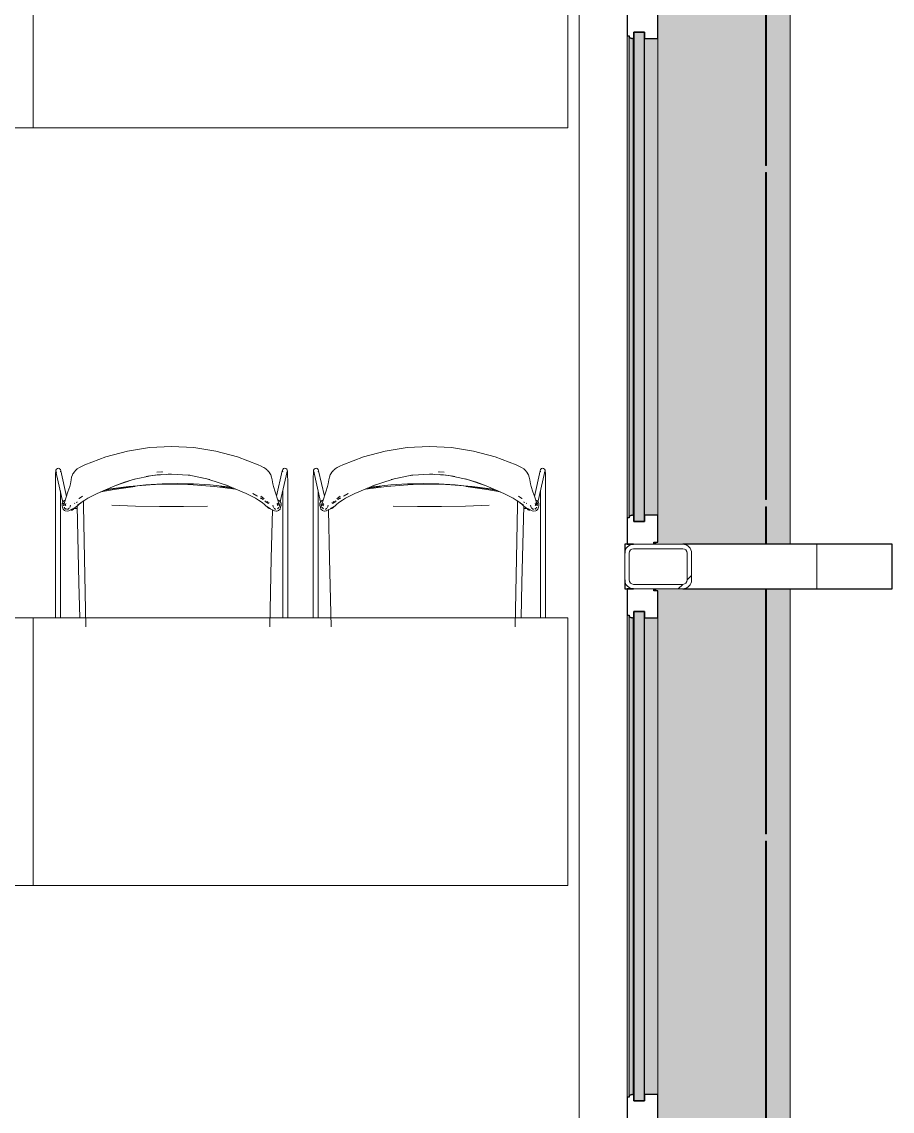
# Model space of a CAD drawing. Header units: millimetres. Extents: x 155920 to 295199, y -4084 to 97293.
# Drawn here: x 229488 to 231441, y 17443 to 19888 of the extents above; entities that cross this region are included whole.
import ezdxf

# ---------------------------------------------------------------- set-up
doc = ezdxf.new("R2010")
doc.units = ezdxf.units.MM
doc.header["$MEASUREMENT"] = 0
for name, color, linetype, lineweight in [('A-GLAZ', 7, 'CONTINUOUS', 9), ('A-GLAZ-CWMG', 7, 'CONTINUOUS', 9), ('G-IMPT', 8, 'CONTINUOUS', 9), ('I-FURN', 8, 'CONTINUOUS', 9), ('I-WALL', 7, 'CONTINUOUS', 9), ('S-COLS', 52, 'CONTINUOUS', 9)]:
    doc.layers.add(name, color=color, linetype=linetype, lineweight=lineweight)

msp = doc.modelspace()

# ---------------------------------------------------------------- hatches: boundary and pattern name
at = {"layer": 'A-GLAZ'}
h = msp.add_hatch(color=256, dxfattribs=at)
h.paths.add_polyline_path([(231174.8, 17315.3), (231211.8, 17315.3), (231211.8, 18615.3), (230910.2, 18615.3), (230910.2, 18611), (230914.8, 18611), (230914.8, 17419.6), (230910.2, 17419.6), (230910.2, 17415.3), (231174.8, 17415.3)], flags=0)
h.paths.add_polyline_path([(231211.8, 18715.3), (231211.8, 19915.3), (230910.2, 19915.3), (230910.2, 19911), (230914.8, 19911), (230914.8, 18719.6), (230910.2, 18719.6), (230910.2, 18715.3), (230985, 18715.3)], flags=0)
h.paths.add_polyline_path([(230985, 20015.3), (231211.8, 20015.3), (231211.8, 21249.3), (230914.8, 21249.3), (230914.8, 20015.3), (230977.9, 20015.3)], flags=0)
h.paths.add_polyline_path([(231211.8, 21349.3), (231211.8, 24049.3), (231174.8, 24049.3), (231174.8, 23949.3), (230910.2, 23949.3), (230910.2, 23945), (230914.8, 23945), (230914.8, 22653.6), (230910.2, 22653.6), (230910.2, 22645), (230914.8, 22645), (230914.8, 21353.6), (230910.2, 21353.6), (230910.2, 21349.3), (230985, 21349.3)], flags=0)
h = msp.add_hatch(color=256, dxfattribs=at)
h.paths.add_polyline_path([(230910.2, 17415.3), (230910.2, 17419.6), (230908.1, 17419.6), (230908.1, 17415.3)], flags=0)
h.paths.add_polyline_path([(230908.1, 18611), (230910.2, 18611), (230910.2, 18615.3), (230908.1, 18615.3)], flags=0)
h.paths.add_polyline_path([(230908.1, 18715.3), (230910.2, 18715.3), (230910.2, 18719.6), (230908.1, 18719.6)], flags=0)
h.paths.add_polyline_path([(230910.2, 19911), (230910.2, 19915.3), (230908.1, 19915.3), (230908.1, 19911)], flags=0)
h.paths.add_polyline_path([(230910.2, 21349.3), (230910.2, 21353.6), (230908.1, 21353.6), (230908.1, 21349.3)], flags=0)
h.paths.add_polyline_path([(230910.2, 22645), (230909.7, 22653.6), (230908.1, 22653.6), (230908.1, 22645), (230909.7, 22645)], flags=0)
h.paths.add_polyline_path([(230908.1, 23945), (230910.2, 23945), (230910.2, 23949.3), (230908.1, 23949.3)], flags=0)
for points in [[(230846, 18774.5), (230851, 18774.5), (230851, 19856.1), (230846, 19856.1), (230846, 18776.1)], [(230851, 18776.1), (230853.3, 18779.4), (230855.9, 18780.7), (230855.9, 19850.3), (230852.2, 19852.1), (230851, 19852.3), (230851, 18778.3)], [(230855.9, 18780.3), (230859.8, 18781.8), (230859.8, 19848.9), (230855.9, 19850.1), (230855.9, 18780.5)], [(230884.9, 18766.5), (230884.9, 19864.1), (230861, 19864.1), (230861, 18766.5)], [(230914.8, 18780.5), (230914.8, 19850.1), (230884.9, 19850.1), (230884.9, 18780.5), (230896.1, 18780.5)], [(230846, 17474.5), (230851, 17474.5), (230851, 18556.1), (230846, 18556.1), (230846, 17476.1)], [(230884.9, 17466.5), (230884.9, 18564.1), (230861, 18564.1), (230861, 17466.5)], [(230851, 17476.1), (230853.3, 17479.4), (230855.9, 17480.7), (230855.9, 18550.3), (230852.2, 18552.1), (230851, 18552.3), (230851, 17478.3)], [(230855.9, 17480.3), (230859.8, 17481.8), (230859.8, 18548.9), (230855.9, 18550.1), (230855.9, 17480.5)], [(230914.8, 17480.5), (230914.8, 18550.1), (230884.9, 18550.1), (230884.9, 17480.5), (230896.1, 17480.5)]]:
    msp.add_hatch(color=256, dxfattribs=at).paths.add_polyline_path(points, flags=0)

# ---------------------------------------------------------------- linework, layer by layer
at = {"layer": 'A-GLAZ', "lineweight": 30}
for p, q in [((230846, 19915.3), (230846, 19856.1)), ((230914.8, 19850.1), (230914.8, 19911)), ((230846, 19856.1), (230851, 19856.1)), ((230851, 19856.1), (230851, 19854.6)), ((230884.9, 19864.1), (230861, 19864.1)), ((230861, 19864.1), (230861, 18766.5)), ((230861, 19848.9), (230861, 19864.1)), ((230861, 19864.1), (230884.9, 19864.1)), ((230884.9, 18766.5), (230884.9, 19864.1)), ((230884.9, 19864.1), (230884.9, 19850.1)), ((230884.9, 19850.1), (230914.8, 19850.1)), ((230859.8, 19848.9), (230861, 19848.9)), ((230851, 18774.5), (230846, 18774.5)), ((230846, 18774.5), (230846, 18715.3)), ((230851, 18776.1), (230851, 18774.5)), ((230861, 18781.8), (230859.8, 18781.8)), ((230861, 18766.5), (230861, 18781.8)), ((230914.8, 18780.5), (230884.9, 18780.5)), ((230884.9, 18780.5), (230884.9, 18766.5)), ((230914.8, 18719.6), (230914.8, 18780.5)), ((230861, 18766.5), (230884.9, 18766.5)), ((230884.9, 18766.5), (230861, 18766.5)), ((230860.8, 18715.3), (230840.8, 18715.3)), ((230840.8, 18715.3), (230840.8, 18695.3)), ((230846, 18715.3), (230860.8, 18715.3)), ((230905.9, 18715.3), (230905.9, 18719.6)), ((230905.9, 18719.6), (230914.8, 18719.6)), ((231440.8, 18715.3), (230970.8, 18715.3)), ((231440.8, 18615.3), (231440.8, 18715.3)), ((230840.8, 18635.3), (230840.8, 18615.3)), ((230840.8, 18615.3), (230860.8, 18615.3)), ((230860.8, 18615.3), (230846, 18615.3)), ((230846, 18615.3), (230846, 18556.1)), ((230905.9, 18611), (230905.9, 18615.3)), ((230914.8, 18611), (230905.9, 18611)), ((230914.8, 18550.1), (230914.8, 18611)), ((230970.8, 18615.3), (231440.8, 18615.3)), ((230846, 18556.1), (230851, 18556.1)), ((230851, 18556.1), (230851, 18554.6)), ((230884.9, 18564.1), (230861, 18564.1)), ((230861, 18564.1), (230861, 17466.5)), ((230861, 18548.9), (230861, 18564.1)), ((230861, 18564.1), (230884.9, 18564.1)), ((230884.9, 17466.5), (230884.9, 18564.1)), ((230884.9, 18564.1), (230884.9, 18550.1)), ((230859.8, 18548.9), (230861, 18548.9)), ((230884.9, 18550.1), (230914.8, 18550.1)), ((230861, 17481.8), (230859.8, 17481.8)), ((230861, 17466.5), (230861, 17481.8)), ((230914.8, 17480.5), (230884.9, 17480.5)), ((230884.9, 17480.5), (230884.9, 17466.5)), ((230914.8, 17419.6), (230914.8, 17480.5)), ((230851, 17474.5), (230846, 17474.5)), ((230846, 17474.5), (230846, 17415.3)), ((230851, 17476.1), (230851, 17474.5)), ((230861, 17466.5), (230884.9, 17466.5)), ((230884.9, 17466.5), (230861, 17466.5))]:
    msp.add_line(p, q, dxfattribs=at)
at = {"layer": 'A-GLAZ'}
for p, q in [((231211.8, 18715.3), (231211.8, 19915.3)), ((230846, 19856.1), (230846, 18774.5)), ((230851, 19854.6), (230851, 19856.1)), ((230851, 18776.1), (230851, 19854.6)), ((230914.8, 18780.5), (230914.8, 19850.1)), ((230859.8, 18781.8), (230859.8, 19848.9)), ((230851, 18774.5), (230851, 18776.1)), ((230908.1, 18715.3), (230908.1, 18719.6)), ((230910.2, 18715.3), (230910.2, 18719.6)), ((230908.1, 18611), (230908.1, 18615.3)), ((230910.2, 18611), (230910.2, 18615.3)), ((231211.8, 17315.3), (231211.8, 18615.3)), ((230846, 18556.1), (230846, 17474.5)), ((230851, 18554.6), (230851, 18556.1)), ((230851, 17476.1), (230851, 18554.6)), ((230859.8, 17481.8), (230859.8, 18548.9)), ((230914.8, 17480.5), (230914.8, 18550.1)), ((230851, 17474.5), (230851, 17476.1))]:
    msp.add_line(p, q, dxfattribs=at)
at = {"layer": 'A-GLAZ', "linetype": 'Continuous'}
msp.add_line((231271.8, 18615.3), (231271.8, 18715.3), dxfattribs=at)
at = {"layer": 'A-GLAZ', "lineweight": 30}
for centre, radius, start, end in [((230856.2, 19855.7), 5.36, 191.9524, 266.5739), ((230855.4, 19843), 7.4, 53.4261, 86.5739), ((230856.2, 18775), 5.36, 93.4261, 168.0476), ((230855.4, 18787.7), 7.4, 273.4261, 306.5739), ((230856.2, 18555.7), 5.36, 191.9524, 266.5739), ((230855.4, 18543), 7.4, 53.4261, 86.5739), ((230856.2, 17475), 5.36, 93.4261, 168.0476), ((230855.4, 17487.7), 7.4, 273.4261, 306.5739)]:
    msp.add_arc(centre, radius, start, end, dxfattribs=at)
at = {"layer": 'A-GLAZ'}
for points, knots in [([(230851, 19854.6), (230851.1, 19854.1), (230851.3, 19853.5), (230851.8, 19852.7), (230852.1, 19852.3), (230852.2, 19852.1)], [0, 0, 0, 0, 0.2, 0.3, 0.4, 0.4, 0.4, 0.4]), ([(230853.3, 19851.2), (230853.5, 19851.1), (230853.9, 19850.8), (230854.7, 19850.5), (230855.4, 19850.4), (230855.9, 19850.3)], [0.6, 0.6, 0.6, 0.6, 0.7, 0.8, 1, 1, 1, 1]), ([(230852.2, 18778.5), (230852.1, 18778.4), (230851.8, 18778), (230851.3, 18777.2), (230851.1, 18776.5), (230851, 18776.1)], [-0.4, -0.4, -0.4, -0.4, -0.3, -0.2, 0, 0, 0, 0]), ([(230855.9, 18780.3), (230855.4, 18780.3), (230854.7, 18780.2), (230853.9, 18779.8), (230853.5, 18779.6), (230853.3, 18779.4)], [-1, -1, -1, -1, -0.8, -0.7, -0.6, -0.6, -0.6, -0.6]), ([(230851, 18554.6), (230851.1, 18554.1), (230851.3, 18553.5), (230851.8, 18552.7), (230852.1, 18552.3), (230852.2, 18552.1)], [0, 0, 0, 0, 0.2, 0.3, 0.4, 0.4, 0.4, 0.4]), ([(230853.3, 18551.2), (230853.5, 18551.1), (230853.9, 18550.8), (230854.7, 18550.5), (230855.4, 18550.4), (230855.9, 18550.3)], [0.6, 0.6, 0.6, 0.6, 0.7, 0.8, 1, 1, 1, 1]), ([(230852.2, 17478.5), (230852.1, 17478.4), (230851.8, 17478), (230851.3, 17477.2), (230851.1, 17476.5), (230851, 17476.1)], [-0.4, -0.4, -0.4, -0.4, -0.3, -0.2, 0, 0, 0, 0]), ([(230855.9, 17480.3), (230855.4, 17480.3), (230854.7, 17480.2), (230853.9, 17479.8), (230853.5, 17479.6), (230853.3, 17479.4)], [-1, -1, -1, -1, -0.8, -0.7, -0.6, -0.6, -0.6, -0.6])]:
    msp.add_open_spline(points, degree=3, knots=knots, dxfattribs=at)
for points in [[(230858.6, 19849.6), (230859.1, 19849.4), (230859.5, 19849.2), (230859.8, 19848.9)], [(230859.8, 18781.8), (230859.5, 18781.5), (230859.1, 18781.2), (230858.6, 18781)], [(230858.6, 18549.6), (230859.1, 18549.4), (230859.5, 18549.2), (230859.8, 18548.9)], [(230859.8, 17481.8), (230859.5, 17481.5), (230859.1, 17481.2), (230858.6, 17481)]]:
    msp.add_open_spline(points, degree=3, dxfattribs=at)
at = {"layer": 'A-GLAZ-CWMG'}
for p, q in [((231156.8, 19565.3), (231156.8, 19915.3)), ((231158.8, 19915.3), (231158.8, 19565.3)), ((231158.8, 19565.3), (231156.8, 19565.3)), ((231156.8, 19549.3), (231158.8, 19549.3)), ((231156.8, 19182.3), (231156.8, 19549.3)), ((231158.8, 19549.3), (231158.8, 19182.3)), ((231156.8, 18815.3), (231156.8, 19182.3)), ((231158.8, 19182.3), (231158.8, 18815.3)), ((231158.8, 18815.3), (231156.8, 18815.3)), ((231156.8, 18799.3), (231158.8, 18799.3)), ((231156.8, 18715.3), (231156.8, 18799.3)), ((231158.8, 18799.3), (231158.8, 18715.3)), ((231156.8, 18432.3), (231156.8, 18615.3)), ((231158.8, 18615.3), (231158.8, 18432.3)), ((231156.8, 18065.3), (231156.8, 18432.3)), ((231158.8, 18432.3), (231158.8, 18065.3)), ((231158.8, 18065.3), (231156.8, 18065.3)), ((231156.8, 18049.3), (231158.8, 18049.3)), ((231156.8, 17682.3), (231156.8, 18049.3)), ((231158.8, 18049.3), (231158.8, 17682.3)), ((231156.8, 17415.3), (231156.8, 17682.3)), ((231158.8, 17682.3), (231158.8, 17415.3))]:
    msp.add_line(p, q, dxfattribs=at)
at = {"layer": 'G-IMPT'}
for p, q in [((229724.9, 18924.3), (229676.4, 18911.3)), ((229724.9, 18924.3), (229774.3, 18932.3)), ((229824.2, 18934.9), (229774.3, 18932.3)), ((229824.2, 18934.9), (229874.1, 18932.3)), ((229923.5, 18924.3), (229874.1, 18932.3)), ((229971.9, 18911.3), (229923.5, 18924.3)), ((230254.8, 18911.3), (230303.2, 18924.3)), ((230303.2, 18924.3), (230352.6, 18932.3)), ((230402.5, 18934.9), (230352.6, 18932.3)), ((230402.5, 18934.9), (230452.4, 18932.3)), ((230501.8, 18924.3), (230452.4, 18932.3)), ((230501.8, 18924.3), (230550.2, 18911.3)), ((229676.4, 18911.3), (229629.6, 18893.6)), ((229971.9, 18911.3), (230018.6, 18893.7)), ((230254.8, 18911.3), (230208, 18893.7)), ((230550.2, 18911.3), (230597.1, 18893.6)), ((229563.8, 18866.6), (229564, 18873.8)), ((229564, 18873.8), (229564.2, 18879)), ((229564.2, 18879), (229564.6, 18881.4)), ((229564.6, 18881.4), (229565.8, 18883.8)), ((229581.3, 18805.8), (229564.8, 18878.7)), ((229564.8, 18878.7), (229565.9, 18876.6)), ((229565.7, 18876.8), (229565.9, 18876.6)), ((229565.8, 18883.8), (229567.9, 18885.3)), ((229570.6, 18885.6), (229567.9, 18885.3)), ((229570.6, 18885.6), (229572.7, 18884.9)), ((229573, 18884.6), (229572.7, 18884.9)), ((229573, 18884.6), (229574.9, 18882.8)), ((229574.9, 18882.8), (229574.6, 18883.1)), ((229575.7, 18880.3), (229574.9, 18882.8)), ((229575, 18878), (229575.4, 18880.5)), ((229575.1, 18878.2), (229575.4, 18880.5)), ((229575.7, 18880.3), (229588.6, 18822.7)), ((229601.8, 18870.8), (229603, 18873.1)), ((229604.5, 18875.7), (229603, 18873.1)), ((229604.7, 18876.1), (229604.5, 18875.7)), ((229604.7, 18876.1), (229606.3, 18878)), ((229606.3, 18878), (229608.5, 18880.5)), ((229608.5, 18880.5), (229610.3, 18882.3)), ((229612.4, 18884.1), (229610.3, 18882.3)), ((229617.3, 18887.4), (229612.4, 18884.1)), ((229617.3, 18887.4), (229617.6, 18887.6)), ((229623.2, 18890.8), (229617.6, 18887.6)), ((229629.6, 18893.6), (229623.2, 18890.8)), ((229780.8, 18869.7), (229802.4, 18872.1)), ((229824.2, 18872.7), (229787.2, 18870.4)), ((229791.1, 18876.9), (229804.7, 18877.6)), ((229801.3, 18877.5), (229791.1, 18876.9)), ((229802.4, 18872.1), (229792.1, 18871)), ((229824.2, 18872.7), (229816.7, 18872.6)), ((229824.2, 18872.7), (229816.7, 18872.6)), ((229861.1, 18870.3), (229824.2, 18872.7)), ((230018.6, 18893.7), (230025.1, 18890.8)), ((230030.7, 18887.6), (230025.1, 18890.8)), ((230030.7, 18887.6), (230031, 18887.4)), ((230035.9, 18884.1), (230031, 18887.4)), ((230035.9, 18884.1), (230038, 18882.3)), ((230039.8, 18880.5), (230038, 18882.3)), ((230039.8, 18880.5), (230040.3, 18879.9)), ((230042.1, 18878), (230040.3, 18879.9)), ((230043.6, 18876.1), (230042.1, 18878)), ((230046, 18871.8), (230043.6, 18876.1)), ((230043.6, 18876.1), (230043.8, 18875.7)), ((230043.6, 18876.1), (230046.6, 18870.8)), ((230043.8, 18875.7), (230045.4, 18873.1)), ((230045.4, 18873.1), (230046.6, 18870.8)), ((230046, 18871.8), (230046.6, 18870.8)), ((230059.8, 18822.9), (230072.6, 18880.3)), ((230083.5, 18878.7), (230068.1, 18810.5)), ((230072.6, 18880.3), (230073.4, 18882.8)), ((230073.4, 18878), (230072.9, 18880.5)), ((230073.2, 18878.2), (230072.9, 18880.5)), ((230073.4, 18882.8), (230073.7, 18883.1)), ((230075.6, 18884.9), (230073.7, 18883.1)), ((230075.6, 18884.9), (230077.7, 18885.6)), ((230080.4, 18885.3), (230077.7, 18885.6)), ((230082.5, 18883.8), (230080.4, 18885.3)), ((230083.7, 18881.4), (230082.5, 18883.8)), ((230083.5, 18878.7), (230082.5, 18876.6)), ((230082.5, 18876.6), (230082.7, 18876.8)), ((230083.7, 18881.4), (230084.1, 18879)), ((230084.1, 18879), (230084.4, 18873.8)), ((230084.4, 18873.8), (230084.5, 18866.6)), ((230142.3, 18873.8), (230142.1, 18866.6)), ((230142.6, 18879), (230142.3, 18873.8)), ((230142.9, 18881.4), (230142.6, 18879)), ((230142.9, 18881.4), (230144.1, 18883.8)), ((230143.2, 18878.7), (230158.5, 18810.5)), ((230143.2, 18878.7), (230144.2, 18876.6)), ((230144.2, 18876.6), (230144, 18876.8)), ((230144.1, 18883.8), (230146.3, 18885.3)), ((230146.3, 18885.3), (230148.9, 18885.6)), ((230151.1, 18884.9), (230148.9, 18885.6)), ((230151.1, 18884.9), (230152.9, 18883.1)), ((230153.2, 18882.8), (230152.9, 18883.1)), ((230154, 18880.3), (230153.2, 18882.8)), ((230153.3, 18878), (230153.8, 18880.5)), ((230153.4, 18878.2), (230153.8, 18880.5)), ((230166.9, 18822.9), (230154, 18880.3)), ((230183.1, 18876.1), (230180.1, 18870.8)), ((230181.3, 18873.1), (230180.1, 18870.8)), ((230180.7, 18871.8), (230180.1, 18870.8)), ((230180.7, 18871.8), (230183.1, 18876.1)), ((230182.8, 18875.7), (230181.3, 18873.1)), ((230183.1, 18876.1), (230182.8, 18875.7)), ((230183.1, 18876.1), (230184.6, 18878)), ((230184.6, 18878), (230186.3, 18879.9)), ((230186.8, 18880.5), (230186.3, 18879.9)), ((230186.8, 18880.5), (230188.7, 18882.3)), ((230190.8, 18884.1), (230188.7, 18882.3)), ((230190.8, 18884.1), (230195.6, 18887.4)), ((230195.9, 18887.6), (230195.6, 18887.4)), ((230195.9, 18887.6), (230201.5, 18890.8)), ((230208, 18893.7), (230201.5, 18890.8)), ((230365.5, 18870.3), (230402.5, 18872.7)), ((230402.5, 18872.7), (230439.5, 18870.4)), ((230402.5, 18872.7), (230409.9, 18872.6)), ((230402.5, 18872.7), (230409.9, 18872.6)), ((230435.6, 18876.9), (230422, 18877.6)), ((230445.9, 18869.7), (230424.3, 18872.1)), ((230424.3, 18872.1), (230434.5, 18871)), ((230425.4, 18877.5), (230435.6, 18876.9)), ((230597.1, 18893.6), (230603.5, 18890.8)), ((230603.5, 18890.8), (230609.1, 18887.6)), ((230609.4, 18887.4), (230609.1, 18887.6)), ((230609.4, 18887.4), (230614.2, 18884.1)), ((230614.2, 18884.1), (230616.3, 18882.3)), ((230618.2, 18880.5), (230616.3, 18882.3)), ((230620.4, 18878), (230618.2, 18880.5)), ((230621.9, 18876.1), (230620.4, 18878)), ((230621.9, 18876.1), (230622.2, 18875.7)), ((230622.2, 18875.7), (230623.7, 18873.1)), ((230624.9, 18870.8), (230623.7, 18873.1)), ((230651, 18880.3), (230638.1, 18822.7)), ((230645.4, 18805.8), (230661.8, 18878.7)), ((230651, 18880.3), (230651.8, 18882.8)), ((230651.7, 18878), (230651.2, 18880.5)), ((230651.6, 18878.2), (230651.2, 18880.5)), ((230653.6, 18884.6), (230651.8, 18882.8)), ((230651.8, 18882.8), (230652.1, 18883.1)), ((230653.6, 18884.6), (230653.9, 18884.9)), ((230656.1, 18885.6), (230653.9, 18884.9)), ((230656.1, 18885.6), (230658.7, 18885.3)), ((230660.9, 18883.8), (230658.7, 18885.3)), ((230661.8, 18878.7), (230660.8, 18876.6)), ((230661, 18876.8), (230660.8, 18876.6)), ((230662.1, 18881.4), (230660.9, 18883.8)), ((230662.4, 18879), (230662.1, 18881.4)), ((230662.7, 18873.8), (230662.4, 18879)), ((230662.9, 18866.6), (230662.7, 18873.8)), ((229563.8, 18866.6), (229563.8, 18860.3)), ((229563.8, 18549.8), (229563.8, 18860.3)), ((229597.3, 18850.6), (229595.6, 18845)), ((229598.9, 18859.9), (229597.3, 18850.6)), ((229598.9, 18859.9), (229600, 18865.9)), ((229601.8, 18870.8), (229600, 18865.9)), ((229697.1, 18846.3), (229738.3, 18860.5)), ((229697.1, 18846.3), (229718.6, 18854.3)), ((229697.1, 18846.3), (229718.6, 18854.3)), ((229738.3, 18860.5), (229718.6, 18854.3)), ((229718.6, 18854.3), (229738.3, 18860.3)), ((229726.4, 18844.4), (229766.2, 18848.5)), ((229776, 18848.8), (229728.2, 18845)), ((229780.8, 18869.7), (229738.3, 18860.5)), ((229738.3, 18860.5), (229743.5, 18861.8)), ((229743.5, 18861.8), (229738.3, 18860.3)), ((229766.2, 18848.5), (229803.3, 18850.6)), ((229767, 18867.2), (229781.1, 18869.3)), ((229767, 18867.2), (229774.8, 18868.6)), ((229776, 18848.8), (229800.1, 18849.8)), ((229780.8, 18869.7), (229792.1, 18871)), ((229781.1, 18869.3), (229792.1, 18871)), ((229787.2, 18870.4), (229792.1, 18871)), ((229800.1, 18849.8), (229824.2, 18850.1)), ((229803.3, 18850.6), (229819.5, 18851)), ((229819.5, 18851), (229838.4, 18851.4)), ((229824.2, 18850.1), (229848.2, 18849.8)), ((229857.2, 18851), (229838.4, 18851.4)), ((229872.3, 18848.8), (229848.2, 18849.8)), ((229857.2, 18851), (229873.5, 18850.6)), ((229861.1, 18870.4), (229867.5, 18869.3)), ((229861.1, 18870.4), (229864.6, 18870)), ((229861.1, 18870.3), (229865.3, 18869.9)), ((229910, 18860.5), (229867.5, 18869.7)), ((229903, 18862.3), (229867.5, 18869.7)), ((229867.5, 18869.3), (229903, 18862.3)), ((229920.1, 18845), (229872.3, 18848.8)), ((229910.6, 18848.5), (229873.5, 18850.6)), ((229910, 18860.5), (229903, 18862.3)), ((229903, 18862.3), (229910, 18860.1)), ((229926.2, 18854.9), (229910, 18860.1)), ((229910.6, 18848.5), (229950.3, 18844.4)), ((229926.2, 18854.9), (229951.2, 18846.3)), ((229951.2, 18846.3), (229944.8, 18848.9)), ((229991.2, 18829), (229944.8, 18848.9)), ((230048.3, 18865.9), (230046.6, 18870.8)), ((230049.5, 18859.8), (230048.3, 18865.9)), ((230051.1, 18850.6), (230049.5, 18859.8)), ((230051.1, 18850.6), (230052.8, 18845)), ((230084.6, 18860.3), (230084.5, 18866.6)), ((230084.6, 18549.8), (230084.6, 18860.3)), ((230142.1, 18860.3), (230142.1, 18866.6)), ((230142.1, 18549.8), (230142.1, 18860.3)), ((230175.6, 18850.6), (230173.9, 18845)), ((230175.6, 18850.6), (230177.2, 18859.8)), ((230177.2, 18859.8), (230178.3, 18865.9)), ((230178.3, 18865.9), (230180.1, 18870.8)), ((230235.5, 18829), (230281.9, 18848.9)), ((230300.5, 18854.9), (230275.4, 18846.3)), ((230275.4, 18846.3), (230281.9, 18848.9)), ((230316.1, 18848.5), (230276.3, 18844.4)), ((230300.5, 18854.9), (230316.7, 18860.1)), ((230306.6, 18845), (230354.4, 18848.8)), ((230316.1, 18848.5), (230353.1, 18850.6)), ((230316.6, 18860.5), (230359.1, 18869.7)), ((230316.6, 18860.5), (230323.7, 18862.3)), ((230323.7, 18862.3), (230316.7, 18860.1)), ((230323.7, 18862.3), (230359.1, 18869.7)), ((230359.2, 18869.3), (230323.7, 18862.3)), ((230369.4, 18851), (230353.1, 18850.6)), ((230354.4, 18848.8), (230378.4, 18849.8)), ((230365.5, 18870.4), (230359.2, 18869.3)), ((230365.5, 18870.3), (230360.2, 18869.8)), ((230365.5, 18870.4), (230362.1, 18870)), ((230369.4, 18851), (230388.3, 18851.4)), ((230402.5, 18850.1), (230378.4, 18849.8)), ((230407.1, 18851), (230388.3, 18851.4)), ((230426.6, 18849.8), (230402.5, 18850.1)), ((230423.4, 18850.6), (230407.1, 18851)), ((230460.5, 18848.5), (230423.4, 18850.6)), ((230450.6, 18848.8), (230426.6, 18849.8)), ((230439.5, 18870.4), (230434.5, 18871)), ((230445.9, 18869.7), (230434.5, 18871)), ((230445.6, 18869.3), (230434.5, 18871)), ((230459.7, 18867.2), (230445.6, 18869.3)), ((230445.9, 18869.7), (230488.4, 18860.5)), ((230450.6, 18848.8), (230498.4, 18845)), ((230459.7, 18867.2), (230452.5, 18868.5)), ((230500.2, 18844.4), (230460.5, 18848.5)), ((230488.4, 18860.5), (230483.2, 18861.8)), ((230483.2, 18861.8), (230488.4, 18860.3)), ((230529.6, 18846.3), (230488.4, 18860.5)), ((230488.4, 18860.5), (230508.1, 18854.3)), ((230508.1, 18854.3), (230488.4, 18860.3)), ((230529.6, 18846.3), (230508.1, 18854.3)), ((230529.6, 18846.3), (230508.1, 18854.3)), ((230624.9, 18870.8), (230626.7, 18865.9)), ((230627.8, 18859.9), (230626.7, 18865.9)), ((230627.8, 18859.9), (230629.4, 18850.6)), ((230629.4, 18850.6), (230631.1, 18845)), ((230662.9, 18866.6), (230662.9, 18860.3)), ((230662.9, 18549.8), (230662.9, 18860.3)), ((229574.6, 18549.8), (229574.6, 18835.2)), ((229587.8, 18820.6), (229591.7, 18833)), ((229591.7, 18833), (229595.6, 18845)), ((229617, 18817.7), (229624.3, 18823)), ((229646.5, 18823.8), (229636.1, 18818.3)), ((229646.5, 18823.8), (229657.1, 18829)), ((229697.1, 18846.3), (229657.1, 18829.1)), ((229666.5, 18833.2), (229657.1, 18829.1)), ((229666.5, 18833.2), (229657.1, 18829)), ((229695.5, 18838.4), (229665.2, 18832.6)), ((229665.2, 18832.6), (229695.3, 18838.3)), ((229687.3, 18838.5), (229672.1, 18835.6)), ((229680.9, 18838.6), (229677.7, 18838)), ((229728.2, 18845), (229680.9, 18838.6)), ((229687.3, 18838.5), (229726.4, 18844.4)), ((229691.3, 18844.1), (229697.1, 18846.3)), ((229691.3, 18844.1), (229697.1, 18846.3)), ((229742.6, 18844.8), (229695.3, 18838.3)), ((229695.5, 18838.4), (229742.6, 18844.8)), ((229920.1, 18845), (229967.4, 18838.6)), ((229963.8, 18840.8), (229934.2, 18844.8)), ((229963.8, 18840.8), (229934.2, 18844.8)), ((229958, 18843.3), (229950.3, 18844.4)), ((229967.4, 18838.6), (229970, 18838.1)), ((229991.2, 18829), (230001.8, 18823.8)), ((230001.8, 18823.8), (230012.2, 18818.3)), ((230016.6, 18823.5), (230006.2, 18829)), ((230006.2, 18829), (230015.6, 18824)), ((230016.6, 18823.5), (230015.6, 18824)), ((230024.1, 18823), (230031.4, 18817.7)), ((230052.8, 18845), (230056.6, 18833)), ((230056.6, 18833), (230063.4, 18811.9)), ((230073.7, 18835.2), (230073.7, 18549.8)), ((230153, 18835.2), (230153, 18549.8)), ((230170.1, 18833), (230163.3, 18811.9)), ((230173.9, 18845), (230170.1, 18833)), ((230202.6, 18823), (230195.3, 18817.7)), ((230210.1, 18823.5), (230220.5, 18829)), ((230210.1, 18823.5), (230211, 18824)), ((230220.5, 18829), (230211, 18824)), ((230224.9, 18823.8), (230214.4, 18818.3)), ((230235.5, 18829), (230224.9, 18823.8)), ((230259.3, 18838.6), (230256.6, 18838.1)), ((230306.6, 18845), (230259.3, 18838.6)), ((230262.8, 18840.8), (230292.5, 18844.8)), ((230262.9, 18840.8), (230292.5, 18844.8)), ((230268.7, 18843.3), (230276.3, 18844.4)), ((230531.2, 18838.4), (230484, 18844.8)), ((230484, 18844.8), (230531.3, 18838.3)), ((230498.4, 18845), (230545.7, 18838.6)), ((230539.4, 18838.5), (230500.2, 18844.4)), ((230535.3, 18844.1), (230529.6, 18846.3)), ((230535.3, 18844.1), (230529.6, 18846.3)), ((230529.6, 18846.3), (230569.6, 18829.1)), ((230531.2, 18838.4), (230561.4, 18832.6)), ((230561.5, 18832.6), (230531.3, 18838.3)), ((230539.4, 18838.5), (230554.5, 18835.6)), ((230545.7, 18838.6), (230548.9, 18838)), ((230560.2, 18833.2), (230569.6, 18829.1)), ((230560.2, 18833.2), (230569.5, 18829)), ((230580.1, 18823.8), (230569.5, 18829)), ((230580.1, 18823.8), (230590.6, 18818.3)), ((230609.7, 18817.7), (230602.4, 18823)), ((230634.9, 18833), (230631.1, 18845)), ((230638.8, 18820.6), (230634.9, 18833)), ((230652, 18549.8), (230652, 18835.2)), ((229578.6, 18807.3), (229578.4, 18805.6)), ((229578.6, 18801.6), (229578.4, 18805.6)), ((229578.6, 18807.3), (229578.7, 18807.6)), ((229578.6, 18801.6), (229579.6, 18798.4)), ((229578.7, 18807.6), (229580.1, 18810.5)), ((229581, 18794.1), (229579.6, 18798.4)), ((229580.3, 18810.8), (229580.1, 18810.5)), ((229580.3, 18810.8), (229582.2, 18812.6)), ((229583.1, 18805.9), (229581.6, 18802.7)), ((229582.9, 18804.8), (229581.6, 18802.7)), ((229582, 18802.4), (229581.6, 18804.3)), ((229584.7, 18813.8), (229582.2, 18812.6)), ((229584.8, 18813.8), (229582.2, 18812.6)), ((229582.4, 18812.7), (229582.2, 18812.6)), ((229582.2, 18801.3), (229584.2, 18809.5)), ((229584, 18808.8), (229582.2, 18801.3)), ((229582.4, 18812.7), (229584.8, 18813.8)), ((229582.4, 18803.6), (229584.2, 18809.5)), ((229583.1, 18805.9), (229582.4, 18803.6)), ((229583.2, 18798.8), (229584, 18797.1)), ((229583.6, 18798.3), (229584, 18797.1)), ((229584, 18808.8), (229587.8, 18820.6)), ((229584.7, 18813.8), (229584.8, 18813.8)), ((229585.4, 18801.4), (229587, 18806.9)), ((229585.4, 18801.4), (229586.4, 18803.5)), ((229586.7, 18803.7), (229585.6, 18802.7)), ((229585.6, 18802.7), (229586.4, 18803.5)), ((229586.7, 18803.7), (229586, 18803.1)), ((229595.8, 18798), (229597.1, 18802.8)), ((229607.2, 18807.2), (229606.6, 18807)), ((229608.2, 18797.8), (229613.6, 18802.1)), ((229610.4, 18808.9), (229612, 18810)), ((229612.6, 18810.4), (229612, 18810)), ((229612.6, 18801.7), (229616.4, 18628.8)), ((229612.8, 18802.9), (229621, 18808.5)), ((229612.8, 18802.9), (229620.5, 18808)), ((229616.8, 18805), (229613.6, 18802.1)), ((229616.5, 18817.4), (229617, 18817.7)), ((229616.8, 18805), (229621, 18808.5)), ((229620.5, 18808), (229627.9, 18813.5)), ((229626.7, 18810.6), (229626.3, 18802.3)), ((229626.3, 18802.3), (229628.9, 18683.4)), ((229627.4, 18813.5), (229626.7, 18810.6)), ((229636.1, 18818.3), (229627.1, 18812.9)), ((229627.9, 18813.5), (229627.1, 18812.9)), ((229690, 18802.7), (229743.2, 18800.6)), ((229797.1, 18799.6), (229743.2, 18800.6)), ((229797.1, 18799.6), (229851.2, 18799.6)), ((229905.1, 18800.6), (229851.2, 18799.6)), ((230021.2, 18812.9), (230012.2, 18818.3)), ((230027.8, 18808), (230020.4, 18813.5)), ((230021.2, 18812.9), (230020.4, 18813.5)), ((230029.4, 18815.5), (230023.4, 18819.5)), ((230023.4, 18819.5), (230025.4, 18818.2)), ((230029.4, 18815.5), (230025.4, 18818.2)), ((230027.8, 18808), (230031.5, 18805)), ((230031.9, 18817.4), (230031.4, 18817.7)), ((230034.7, 18802.1), (230031.5, 18805)), ((230034.2, 18811.9), (230033.6, 18812.3)), ((230036.7, 18810.2), (230033.6, 18812.3)), ((230034.2, 18811.9), (230036.7, 18810.2)), ((230040.2, 18797.8), (230034.7, 18802.1)), ((230038.5, 18808.6), (230035.8, 18810.4)), ((230036.3, 18810), (230035.8, 18810.4)), ((230038.5, 18808.6), (230036.3, 18810)), ((230041.4, 18797.6), (230037.8, 18799.9)), ((230037.8, 18799.9), (230046.1, 18795.1)), ((230038.5, 18808.6), (230037.9, 18808.9)), ((230041.7, 18807), (230037.9, 18808.9)), ((230040.8, 18808.7), (230038.4, 18810.9)), ((230038.5, 18808.6), (230041.7, 18807)), ((230042, 18807.9), (230043.2, 18807.1)), ((230052.5, 18798), (230051.2, 18802.8)), ((230062.7, 18802.7), (230061.2, 18804.1)), ((230061.2, 18804.1), (230062.3, 18803.2)), ((230062.9, 18801.4), (230061.4, 18806.9)), ((230061.7, 18807.4), (230063.6, 18806.5)), ((230062.7, 18802.7), (230061.7, 18803.8)), ((230062.9, 18801.4), (230061.7, 18803.8)), ((230065.9, 18803.6), (230063.4, 18811.9)), ((230063.7, 18813.8), (230063.6, 18813.8)), ((230065.4, 18804.8), (230063.6, 18806.5)), ((230063.7, 18813.8), (230065.9, 18812.7)), ((230066.1, 18801.3), (230064, 18809.4)), ((230064, 18809.4), (230064.4, 18808.2)), ((230064.3, 18797.1), (230065.1, 18798.7)), ((230064.8, 18798.4), (230064.3, 18797.1)), ((230066.1, 18801.3), (230064.4, 18808.2)), ((230066.7, 18802.7), (230065.2, 18805.9)), ((230067.6, 18798), (230065.2, 18805.9)), ((230066.7, 18802.7), (230065.4, 18804.8)), ((230065.9, 18812.7), (230066.1, 18812.6)), ((230067.6, 18798), (230065.9, 18803.6)), ((230068.2, 18810.5), (230066.1, 18812.6)), ((230066.7, 18804.3), (230066.3, 18802.4)), ((230066.4, 18812.3), (230068, 18810.8)), ((230066.4, 18812.3), (230068.2, 18810.5)), ((230068.7, 18798.4), (230067.4, 18794.1)), ((230069.7, 18807.3), (230068, 18810.8)), ((230068, 18810.8), (230069.6, 18807.6)), ((230068, 18810.8), (230068.2, 18810.5)), ((230069.7, 18807.3), (230068.2, 18810.5)), ((230068.7, 18798.4), (230069.7, 18801.6)), ((230069.7, 18807.3), (230069.6, 18807.6)), ((230069.7, 18807.3), (230070, 18805.6)), ((230069.7, 18801.6), (230069.9, 18804.4)), ((230069.9, 18804.4), (230070, 18805.6)), ((230157, 18807.3), (230156.7, 18805.6)), ((230156.8, 18804.4), (230156.7, 18805.6)), ((230156.9, 18801.6), (230156.8, 18804.4)), ((230157.9, 18798.4), (230156.9, 18801.6)), ((230157, 18807.3), (230158.7, 18810.8)), ((230157, 18807.3), (230158.5, 18810.5)), ((230157, 18807.3), (230157.1, 18807.6)), ((230158.7, 18810.8), (230157.1, 18807.6)), ((230157.9, 18798.4), (230159.3, 18794.1)), ((230158.5, 18810.5), (230160.6, 18812.6)), ((230160.3, 18812.3), (230158.5, 18810.5)), ((230158.7, 18810.8), (230158.5, 18810.5)), ((230160.3, 18812.3), (230158.7, 18810.8)), ((230159.1, 18798), (230161.5, 18805.9)), ((230159.1, 18798), (230160.7, 18803.6)), ((230159.9, 18804.3), (230160.4, 18802.4)), ((230160, 18802.7), (230161.5, 18805.9)), ((230160, 18802.7), (230161.3, 18804.8)), ((230160.8, 18812.7), (230160.6, 18812.6)), ((230160.6, 18801.3), (230162.6, 18809.4)), ((230160.6, 18801.3), (230162.3, 18808.2)), ((230160.7, 18803.6), (230163.3, 18811.9)), ((230163, 18813.8), (230160.8, 18812.7)), ((230161.3, 18804.8), (230163.1, 18806.5)), ((230162.3, 18797.1), (230161.6, 18798.7)), ((230161.9, 18798.4), (230162.3, 18797.1)), ((230162.6, 18809.4), (230162.3, 18808.2)), ((230163, 18813.8), (230163.1, 18813.8)), ((230163.7, 18801.4), (230165.3, 18806.9)), ((230163.7, 18801.4), (230165, 18803.8)), ((230164, 18802.7), (230165.4, 18804.1)), ((230164, 18802.7), (230165, 18803.8)), ((230165.4, 18804.1), (230164.4, 18803.2)), ((230174.1, 18798), (230175.5, 18802.8)), ((230184.6, 18807.9), (230183.4, 18807.1)), ((230188.9, 18799.9), (230183.5, 18796.7)), ((230185, 18807), (230188.7, 18808.9)), ((230188.2, 18808.6), (230185, 18807)), ((230185.2, 18797.6), (230188.9, 18799.9)), ((230185.8, 18808.7), (230188.2, 18810.9)), ((230186.5, 18797.8), (230191.9, 18802.1)), ((230188.2, 18808.6), (230190.9, 18810.4)), ((230188.2, 18808.6), (230190.3, 18810)), ((230188.2, 18808.6), (230188.7, 18808.9)), ((230190, 18810.2), (230193.1, 18812.3)), ((230192.5, 18811.9), (230190, 18810.2)), ((230190.3, 18810), (230190.9, 18810.4)), ((230191.9, 18802.1), (230195.1, 18805)), ((230192.5, 18811.9), (230193.1, 18812.3)), ((230194.8, 18817.4), (230195.3, 18817.7)), ((230198.9, 18808), (230195.1, 18805)), ((230197.3, 18815.5), (230203.2, 18819.5)), ((230197.3, 18815.5), (230201.3, 18818.2)), ((230198.9, 18808), (230206.2, 18813.5)), ((230203.2, 18819.5), (230201.3, 18818.2)), ((230205.5, 18812.9), (230214.4, 18818.3)), ((230205.5, 18812.9), (230206.2, 18813.5)), ((230321.6, 18800.6), (230375.5, 18799.6)), ((230429.5, 18799.6), (230375.5, 18799.6)), ((230429.5, 18799.6), (230483.4, 18800.6)), ((230536.7, 18802.7), (230483.4, 18800.6)), ((230590.6, 18818.3), (230599.5, 18812.9)), ((230600.4, 18802.3), (230597.7, 18683.4)), ((230606.1, 18808), (230598.8, 18813.5)), ((230598.8, 18813.5), (230599.5, 18812.9)), ((230599.3, 18813.5), (230600, 18810.6)), ((230600, 18810.6), (230600.4, 18802.3)), ((230613.9, 18802.9), (230605.6, 18808.5)), ((230609.9, 18805), (230605.6, 18808.5)), ((230613.9, 18802.9), (230606.1, 18808)), ((230610.2, 18817.4), (230609.7, 18817.7)), ((230609.9, 18805), (230613.1, 18802.1)), ((230614.1, 18801.7), (230610.2, 18628.8)), ((230618.5, 18797.8), (230613.1, 18802.1)), ((230614.1, 18810.4), (230614.7, 18810)), ((230616.3, 18808.9), (230614.7, 18810)), ((230619.5, 18807.2), (230620.9, 18806.7)), ((230630.8, 18798), (230629.5, 18802.8)), ((230642.7, 18808.8), (230638.8, 18820.6)), ((230641.3, 18801.4), (230639.7, 18806.9)), ((230640, 18803.7), (230641, 18802.7)), ((230640, 18803.7), (230640.7, 18803.1)), ((230641.3, 18801.4), (230640.3, 18803.5)), ((230641, 18802.7), (230640.3, 18803.5)), ((230640.5, 18807.2), (230641.9, 18806.5)), ((230642, 18813.8), (230641.9, 18813.8)), ((230644.2, 18812.7), (230641.9, 18813.8)), ((230641.9, 18813.8), (230644.4, 18812.6)), ((230642, 18813.8), (230644.4, 18812.6)), ((230643.7, 18804.8), (230642.2, 18806.2)), ((230644.3, 18803.6), (230642.4, 18809.5)), ((230644.4, 18801.3), (230642.4, 18809.5)), ((230643.4, 18798.8), (230642.6, 18797.1)), ((230643.1, 18798.3), (230642.6, 18797.1)), ((230642.7, 18808.8), (230644.4, 18801.3)), ((230643.5, 18805.9), (230644.3, 18803.6)), ((230643.5, 18805.9), (230645, 18802.7)), ((230643.7, 18804.8), (230645, 18802.7)), ((230644.2, 18812.7), (230644.4, 18812.6)), ((230646.3, 18810.8), (230644.4, 18812.6)), ((230644.6, 18802.4), (230645.1, 18804.3)), ((230645.7, 18794.1), (230647.1, 18798.4)), ((230646.3, 18810.8), (230646.5, 18810.5)), ((230647.9, 18807.6), (230646.5, 18810.5)), ((230648.1, 18801.6), (230647.1, 18798.4)), ((230648, 18807.3), (230647.9, 18807.6)), ((230648, 18807.3), (230648.3, 18805.6)), ((230648.1, 18801.6), (230648.3, 18805.6)), ((229581, 18794.1), (229584.2, 18791)), ((229584.2, 18791), (229585.5, 18790.5)), ((229587, 18794.3), (229584.3, 18796.5)), ((229585.5, 18790.5), (229589.7, 18789.4)), ((229585.9, 18795.3), (229587.5, 18794.1)), ((229585.9, 18795.3), (229586.5, 18794.9)), ((229587.5, 18794.1), (229586.5, 18794.9)), ((229589.5, 18793.6), (229590.1, 18793.7)), ((229593.8, 18790.2), (229589.7, 18789.4)), ((229592, 18794.1), (229590.1, 18793.7)), ((229592.6, 18794.4), (229592, 18794.1)), ((229592.6, 18794.4), (229594.4, 18796.1)), ((229593.8, 18790.2), (229602.2, 18794.6)), ((229605.1, 18795.8), (229600.2, 18793.6)), ((229600.2, 18793.6), (229602.2, 18794.6)), ((229612.8, 18795.3), (229604.7, 18795.6)), ((229605.1, 18795.8), (229608.2, 18797.8)), ((229605.4, 18796.1), (229612.8, 18795.7)), ((229605.4, 18796), (229612.8, 18795.7)), ((230043.3, 18795.8), (230040.2, 18797.8)), ((230041.4, 18797.6), (230046.1, 18795.1)), ((230043.3, 18795.8), (230049.3, 18793.3)), ((230050.3, 18792.8), (230047.8, 18683.4)), ((230055.3, 18790.3), (230049.3, 18793.3)), ((230055.7, 18794.4), (230054.1, 18795.9)), ((230058.6, 18789.4), (230054.9, 18790.6)), ((230060, 18789.8), (230054.9, 18790.6)), ((230060, 18789.8), (230055.3, 18790.3)), ((230055.7, 18794.4), (230056.7, 18793.9)), ((230058.3, 18793.8), (230056.7, 18793.9)), ((230058.6, 18789.4), (230062.8, 18790.5)), ((230061.8, 18794.6), (230064.1, 18796.6)), ((230062.8, 18790.5), (230064.1, 18791)), ((230064.1, 18791), (230067.4, 18794.1)), ((230162.5, 18791), (230159.3, 18794.1)), ((230163.9, 18790.5), (230162.5, 18791)), ((230164.9, 18794.6), (230162.6, 18796.6)), ((230168.1, 18789.4), (230163.9, 18790.5)), ((230166.7, 18789.8), (230171.7, 18790.6)), ((230166.7, 18789.8), (230171.3, 18790.3)), ((230168.1, 18789.4), (230171.7, 18790.6)), ((230168.4, 18793.8), (230170, 18793.9)), ((230170.9, 18794.4), (230170, 18793.9)), ((230170.9, 18794.4), (230172.6, 18795.9)), ((230171.3, 18790.3), (230177.3, 18793.3)), ((230176.4, 18792.8), (230178.8, 18683.4)), ((230183.4, 18795.8), (230177.3, 18793.3)), ((230185.2, 18797.6), (230180.6, 18795.1)), ((230183.2, 18796.6), (230180.6, 18795.1)), ((230183.4, 18795.8), (230186.5, 18797.8)), ((230621.2, 18796), (230613.9, 18795.7)), ((230613.9, 18795.3), (230622, 18795.6)), ((230621.2, 18796.1), (230615, 18795.7)), ((230621.6, 18795.8), (230618.5, 18797.8)), ((230621.6, 18795.8), (230626.4, 18793.6)), ((230632.9, 18790.2), (230624.4, 18794.6)), ((230626.4, 18793.6), (230624.4, 18794.6)), ((230631.8, 18796.7), (230632.2, 18796.1)), ((230634.1, 18794.4), (230632.2, 18796.1)), ((230632.9, 18790.2), (230636.9, 18789.4)), ((230634.1, 18794.4), (230634.6, 18794.1)), ((230634.6, 18794.1), (230636.6, 18793.7)), ((230637.2, 18793.6), (230636.6, 18793.7)), ((230641.1, 18790.5), (230636.9, 18789.4)), ((230640.7, 18795.3), (230639.1, 18794.1)), ((230639.1, 18794.1), (230640.2, 18794.9)), ((230639.7, 18794.3), (230642.3, 18796.5)), ((230640.7, 18795.3), (230640.2, 18794.9)), ((230642.5, 18791), (230641.1, 18790.5)), ((230645.7, 18794.1), (230642.5, 18791)), ((229632, 18530), (229628.9, 18683.4)), ((230047.8, 18683.4), (230044.7, 18530)), ((230178.8, 18683.4), (230181.9, 18530)), ((230594.6, 18530), (230597.7, 18683.4)), ((229618.1, 18549.8), (229616.4, 18628.8)), ((230608.6, 18549.8), (230610.2, 18628.8))]:
    msp.add_line(p, q, dxfattribs=at)
at = {"layer": 'I-FURN'}
for p, q in [((229513.3, 20249.8), (229513.3, 19649.8)), ((229513.3, 19649.8), (229513.3, 20249.8)), ((230713.4, 19649.8), (230713.4, 20249.8)), ((228313.2, 19649.8), (229513.3, 19649.8)), ((229513.3, 19649.8), (230713.4, 19649.8)), ((229597.3, 18792.3), (229598.9, 18791.8)), ((229604, 18794.3), (229598.9, 18791.8)), ((229598.9, 18791.8), (229603.2, 18793.4)), ((229598.9, 18791.8), (229602.2, 18792.7)), ((229598.9, 18791.8), (229601.2, 18792.1)), ((229598.9, 18791.8), (229600.1, 18791.8)), ((229600.1, 18791.8), (229601.2, 18792.1)), ((229604, 18794.3), (229600.2, 18793.6)), ((229601.2, 18792.1), (229602.2, 18792.7)), ((229604, 18794.3), (229601.4, 18794.1)), ((229604, 18794.3), (229601.9, 18794.4)), ((229603.2, 18793.4), (229602.2, 18792.7)), ((229604, 18794.3), (229602.3, 18794.5)), ((229604, 18794.3), (229602.5, 18794.6)), ((229604, 18794.3), (229603.2, 18793.4)), ((229604, 18794.3), (229604.2, 18795.6)), ((230622.7, 18794.3), (230622.5, 18795.6)), ((230622.7, 18794.3), (230624.1, 18794.6)), ((230622.7, 18794.3), (230624.4, 18794.5)), ((230622.7, 18794.3), (230624.7, 18794.4)), ((230622.7, 18794.3), (230623.5, 18793.4)), ((230622.7, 18794.3), (230626.5, 18793.6)), ((230622.7, 18794.3), (230627.8, 18791.8)), ((230622.7, 18794.3), (230625.3, 18794.1)), ((230623.5, 18793.4), (230624.4, 18792.7)), ((230627.8, 18791.8), (230623.5, 18793.4)), ((230625.5, 18792.1), (230624.4, 18792.7)), ((230627.8, 18791.8), (230624.4, 18792.7)), ((230626.6, 18791.8), (230625.5, 18792.1)), ((230627.8, 18791.8), (230625.5, 18792.1)), ((230627.8, 18791.8), (230626.6, 18791.8)), ((230629.3, 18792.3), (230627.8, 18791.8)), ((229513.3, 18549.8), (228313.2, 18549.8)), ((229513.3, 18549.8), (229513.3, 17949.8)), ((230713.4, 18549.8), (229513.3, 18549.8)), ((229513.3, 17949.8), (229513.3, 18549.8)), ((230713.4, 17949.8), (230713.4, 18549.8)), ((228313.2, 17949.8), (229513.3, 17949.8)), ((229513.3, 17949.8), (230713.4, 17949.8))]:
    msp.add_line(p, q, dxfattribs=at)
at = {"layer": 'I-WALL'}
msp.add_line((230738.8, 17415.3), (230738.8, 19915.3), dxfattribs=at)
at = {"layer": 'S-COLS'}
for p, q in [((230970.8, 18715.3), (230860.8, 18715.3)), ((230860.8, 18705.3), (230970.8, 18705.3)), ((230840.8, 18695.3), (230840.8, 18635.3)), ((230850.8, 18635.3), (230850.8, 18695.3)), ((230980.8, 18695.3), (230980.8, 18635.3)), ((230990.8, 18635.3), (230990.8, 18695.3)), ((230970.8, 18625.3), (230860.8, 18625.3)), ((230860.8, 18615.3), (230970.8, 18615.3))]:
    msp.add_line(p, q, dxfattribs=at)
at = {"layer": 'S-COLS', "linetype": 'Continuous'}
for p, q in [((230980.8, 18635.3), (230990.8, 18645.3)), ((230960.8, 18615.3), (230970.8, 18625.3))]:
    msp.add_line(p, q, dxfattribs=at)
at = {"layer": 'S-COLS'}
for centre, radius, start, end in [((230860.8, 18695.3), 20, 90, 180), ((230860.8, 18695.3), 10, 90, 180), ((230970.8, 18695.3), 20, 0, 90), ((230970.8, 18695.3), 10, 0, 90), ((230860.8, 18635.3), 20, 180, 270), ((230860.8, 18635.3), 10, 180, 270), ((230970.8, 18635.3), 10, 270, 0), ((230970.8, 18635.3), 20, 270, 0)]:
    msp.add_arc(centre, radius, start, end, dxfattribs=at)

doc.saveas('drawing.dxf')
